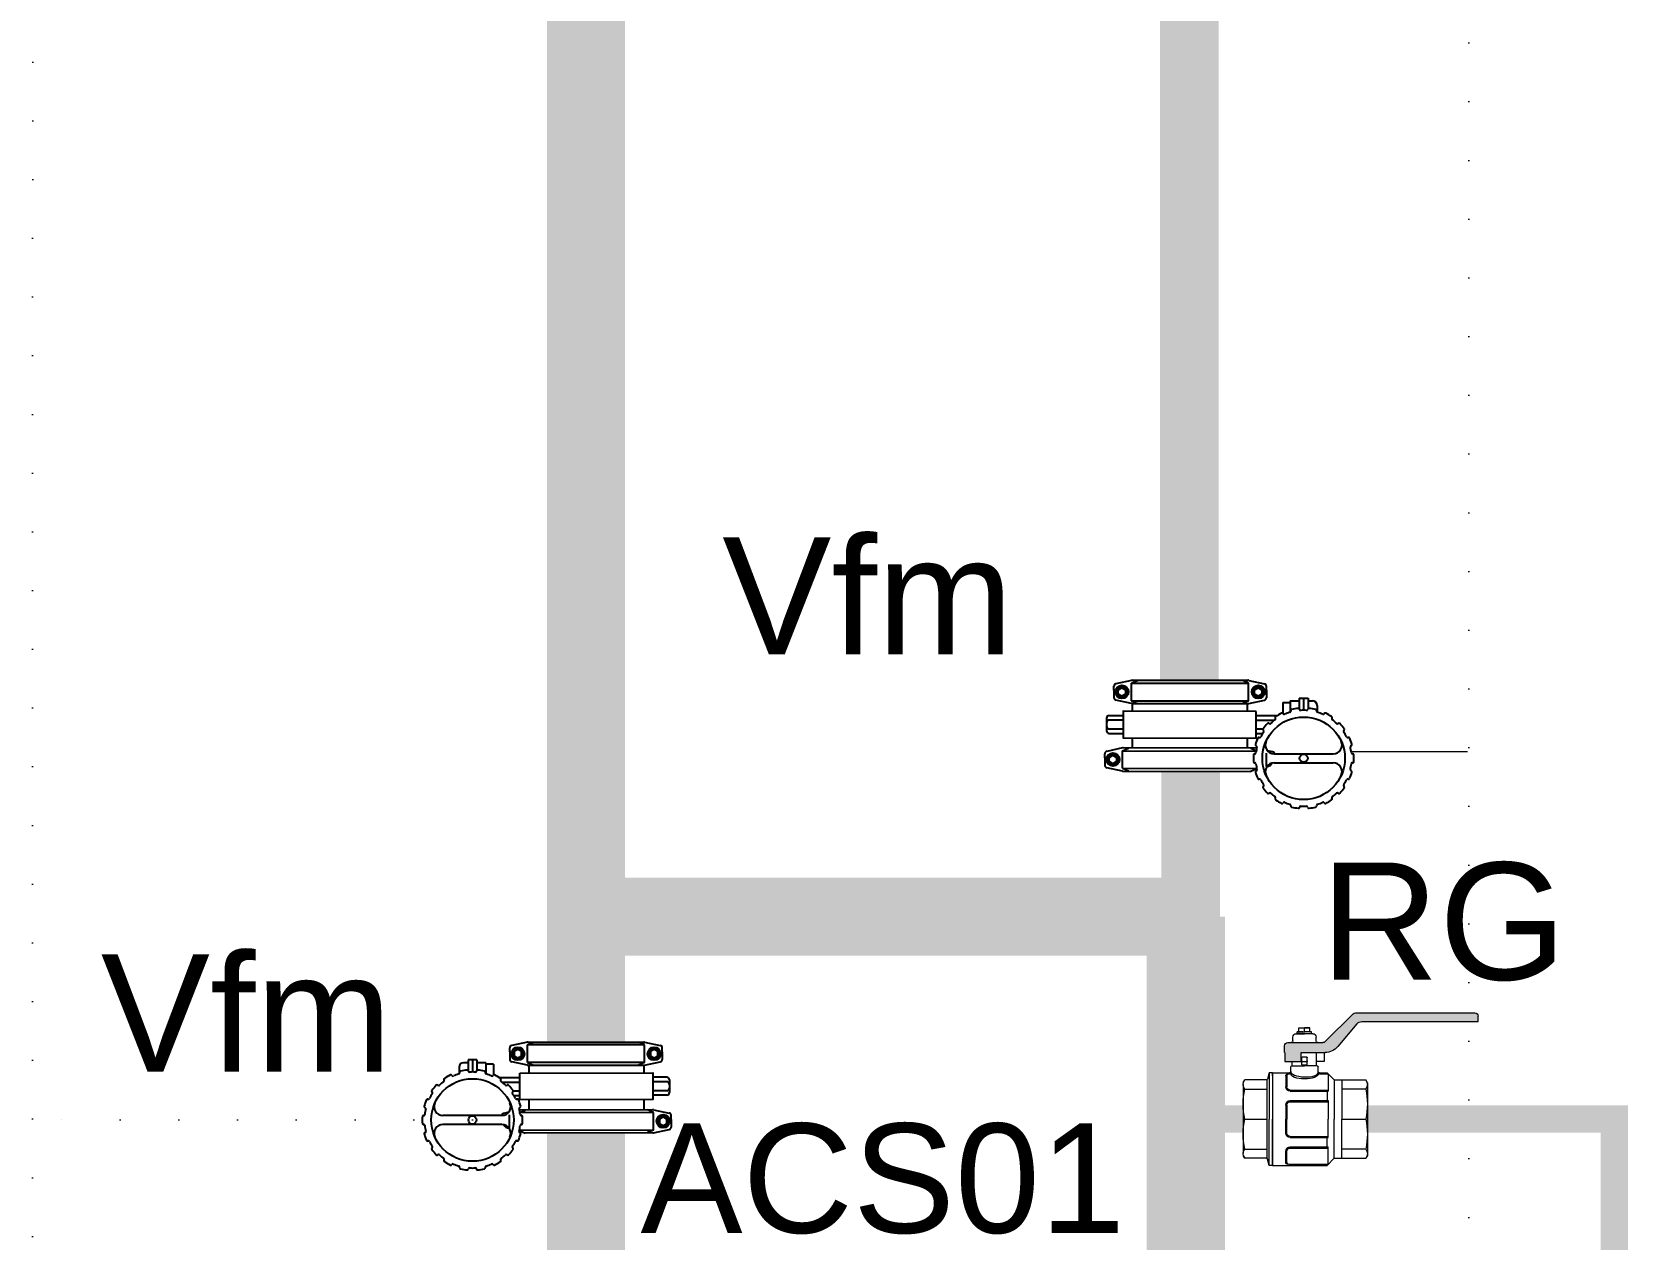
# Model space of a CAD drawing. Extents: x -6531732 to 89637, y -8915 to 32458.
# Drawn here: x 70701 to 72743, y 20109 to 21652 of the extents above; entities that cross this region are included whole.
import ezdxf

# ---------------------------------------------------------------- set-up
doc = ezdxf.new("R2010")
doc.units = 0
doc.linetypes.add('ACAD_ISO07W100', pattern=[3, 0, -3])
doc.linetypes.add('CONTINU', pattern=[0])
for name, color, linetype, lineweight in [('S_Circuit_Informatii', 96, 'ACAD_ISO07W100', 25), ('SAN-MC-Circuit_Informatii', 83, 'ACAD_ISO07W100', 25), ('SAN-MC-HIDRANT', 1, 'HE_LINE', 25), ('SAN-MC-Sprinklere', 4, 'SPK_LINE', 25), ('SAN-MC-VALVE', 7, 'Continuous', 5)]:
    doc.layers.add(name, color=color, linetype=linetype, lineweight=lineweight)
doc.layers.add('SAN-MC-TEXT', color=7, linetype='Continuous')
doc.styles.add('Arhitectura 2_4 2013.11.05_xref$0$Standard', font='arial.ttf')
doc.styles.get("Standard").update_dxf_attribs({"font": 'arial.ttf'})
doc.linetypes.add('Arhitectura 2_4 2013.11.05_xref$0${ -E- }', pattern='A,4,-0.75,["E",Arhitectura 2_4 2013.11.05_xref$0$Standard,S=0.15,R=0,X=-0.05,Y=-0.07],-0.75', length=5.5)
doc.linetypes.add('HE_LINE', pattern='A,300,-250,["HE",Standard,S=0.5,R=0,X=-100.5,Y=-30.5],-100', length=650)
doc.linetypes.add('PSI_LINE', pattern='A,300,-150,["PSI",Standard,S=0.5,R=0,X=-130,Y=-30],-5', length=455)
doc.linetypes.add('SPK_LINE', pattern='A,300,-250,["SPK",Standard,S=0.5,R=0,X=-130.5,Y=-30.5],-100', length=650)

# ---------------------------------------------------------------- blocks, each defined once
blk = doc.blocks.new('Robinet Sfera')
at = {"layer": 'SAN-MC-VALVE'}
h = blk.add_hatch(color=1, dxfattribs=at)
h.dxf.hatch_style = 1
h.paths.add_polyline_path([(116.3, 81.3), (116.7, 103.1), (116.3, 104.9), (115.7, 105.9), (114.7, 106.9), (114.3, 107.2), (113.2, 107.6), (112, 107.8), (62.6, 107.8), (60.8, 108.1), (59.3, 109.1), (20, 148.4), (18.5, 149.4), (16.8, 149.8), (-151.3, 149.8), (-154.6, 148.4), (-156, 145.1), (-156, 137.3), (7.8, 137.3), (10, 137.1), (11.7, 136.4), (13.5, 135.4), (14.9, 134), (41.7, 102.1), (45.6, 98.4), (47.4, 97.2), (49.7, 96), (53.2, 94.7), (56.6, 94), (59.6, 93.8), (93.3, 93.8), (93.3, 81.3)])
at = {"layer": 'SAN-MC-VALVE', "linetype": 'Continuous'}
for p, q in [((-156, 137.3), (-156, 145.1)), ((-155.5, 137.3), (-156, 137.8)), ((7.8, 137.3), (-156, 137.3)), ((16.8, 149.8), (-151.3, 149.8)), ((59.3, 109.1), (20, 148.4)), ((14.9, 134), (41.7, 102.1)), ((72.3, 110.1), (72.3, 115.6)), ((77, 120.2), (88.7, 120.2)), ((80.9, 123.3), (78.6, 122.7)), ((78.6, 120.2), (78.6, 122.7)), ((78.6, 122.7), (88.7, 122.7)), ((78.6, 120.2), (78.8, 120.5)), ((78.8, 120.2), (79.9, 120.5)), ((78.8, 120.5), (78.8, 120.2)), ((79.9, 120.2), (82.2, 120.5)), ((79.9, 120.5), (79.9, 120.2)), ((80.9, 123.3), (80.9, 128.8)), ((80.9, 128.8), (88.7, 128.8)), ((82.2, 120.2), (85.2, 120.5)), ((82.2, 120.5), (82.2, 120.2)), ((85.2, 120.5), (85.2, 120.2)), ((85.2, 120.2), (88.7, 120.5)), ((96.4, 128.8), (88.7, 128.8)), ((88.7, 122.7), (88.7, 128.2)), ((98.8, 122.7), (88.7, 122.7)), ((88.7, 120.2), (92.1, 120.5)), ((88.7, 120.5), (88.7, 120.2)), ((100.3, 120.2), (88.7, 120.2)), ((92.1, 120.2), (95.1, 120.5)), ((92.1, 120.5), (92.1, 120.2)), ((95.2, 120.2), (97.4, 120.5)), ((95.2, 120.5), (95.2, 120.2)), ((96.4, 123.3), (96.4, 128.8)), ((96.4, 123.3), (98.8, 122.7)), ((97.4, 120.2), (98.6, 120.5)), ((97.4, 120.5), (97.4, 120.2)), ((98.6, 120.2), (98.8, 120.5)), ((98.6, 120.2), (98.6, 120.5)), ((98.6, 120.2), (98.6, 120.5)), ((98.6, 120.5), (98.6, 120.2)), ((98.8, 120.5), (98.8, 122.7)), ((105, 110.1), (105, 115.6)), ((93.3, 93.8), (59.6, 93.8)), ((61, 93.8), (61, 81.3)), ((88.6, 107.8), (62.6, 107.8)), ((71.5, 75.1), (71.5, 93.8)), ((112, 107.8), (88.6, 107.8)), ((93.3, 81.3), (93.3, 93.8)), ((116.3, 93.8), (116.7, 93.8)), ((116.3, 93.8), (116.3, 81.3)), ((116.7, 93.8), (116.7, 103.1)), ((61, 81.3), (71.5, 81.3)), ((69.2, 65.3), (69.2, 73.6)), ((70.8, 75.1), (88.6, 75.1)), ((84.8, 76.2), (84.8, 86.5)), ((92.5, 76.2), (84.8, 76.2)), ((85.5, 87.2), (91.8, 87.2)), ((91.8, 81.1), (85.5, 81.1)), ((106.5, 75.1), (88.6, 75.1)), ((92.5, 76.2), (92.5, 86.5)), ((116.3, 81.3), (93.3, 81.3)), ((105.8, 75.1), (105.8, 81.3)), ((108.1, 65.3), (108.1, 73.6)), ((0, 51.2), (2.3, 55.2)), ((0, 51.2), (0, -51.2)), ((46.7, 55.2), (2.3, 55.2)), ((35.8, 55.2), (35.8, 0)), ((56.8, 65.3), (46.7, 55.2)), ((46.7, 55.2), (46.7, 0)), ((67.7, 63.8), (55.2, 63.8)), ((55.2, 63.8), (55.2, 39.3)), ((67.7, 65.3), (56.8, 65.3)), ((133.7, 65.3), (109.6, 65.3)), ((110.4, 63.8), (109.6, 63.8)), ((113.5, 60.7), (113.5, 45.5)), ((115.1, 60.7), (115.1, 45.5)), ((133.7, 60.7), (133.7, 65.3)), ((133.7, 65.3), (133.7, 64.3)), ((133.7, 65.3), (133.7, 0)), ((133.7, 65.3), (138.4, 65.3)), ((133.7, 64.2), (133.7, 62.8)), ((133.7, 62.8), (133.7, 0)), ((138.4, 65.3), (140.8, 56.4)), ((138.4, 65.3), (138.4, 0)), ((141.1, -55.2), (141.1, 55.2)), ((142.3, 55.2), (172.7, 55.2)), ((175, 51.3), (172.7, 55.2)), ((2.3, 42.3), (35.8, 42.3)), ((108.9, 40.9), (55.2, 40.9)), ((108.9, 39.3), (55.2, 39.3)), ((108.9, 26.1), (55.2, 26.1)), ((55.2, 26.1), (55.2, 0)), ((108.9, 24.5), (55.2, 24.5)), ((56.8, 39.3), (56.8, 26.1)), ((172.7, 42.3), (141.1, 42.3)), ((175, 42.5), (175, -42.5)), ((35.8, 0), (2.3, 0)), ((35.8, -55.2), (35.8, 0)), ((46.7, -55.2), (46.7, 0)), ((55.2, -26.1), (55.2, 0)), ((113.5, 19.8), (113.5, 0)), ((113.5, -19.8), (113.5, 0)), ((115.1, 19.8), (115.1, 0)), ((115.1, -19.8), (115.1, 0)), ((133.7, -62.8), (133.7, 0)), ((133.7, 0), (133.7, -65.3)), ((138.4, -65.3), (138.4, 0)), ((172.7, 0), (141.1, 0)), ((2.3, -42.3), (35.8, -42.3)), ((108.9, -24.5), (55.2, -24.5)), ((108.9, -26.1), (55.2, -26.1)), ((108.9, -39.3), (55.2, -39.3)), ((55.2, -63.8), (55.2, -39.3)), ((108.9, -40.9), (55.2, -40.9)), ((56.8, -39.3), (56.8, -26.1)), ((172.7, -42.3), (141.1, -42.3)), ((0, -51.2), (2.3, -55.2)), ((46.7, -55.2), (2.3, -55.2)), ((56.8, -65.3), (46.7, -55.2)), ((110.4, -63.8), (55.2, -63.8)), ((133.7, -65.3), (56.8, -65.3)), ((113.5, -60.7), (113.5, -45.5)), ((115.1, -60.7), (115.1, -45.5)), ((133.7, -65.3), (133.7, -61.8)), ((133.7, -64.2), (133.7, -62.8)), ((133.7, -65.3), (133.7, -64.3)), ((133.7, -65.3), (138.4, -65.3)), ((138.4, -65.3), (140.8, -56.4)), ((142.3, -55.2), (172.7, -55.2)), ((175, -51.3), (172.7, -55.2))]:
    blk.add_line(p, q, dxfattribs=at)
at = {"layer": 'SAN-MC-VALVE'}
blk.add_line((175, 48.7), (175, -48.7), dxfattribs=at)
at = {"layer": 'SAN-MC-VALVE', "linetype": 'Continuous'}
for centre, radius, start, end in [((-151.3, 145.1), 4.67, 90, 180), ((7.8, 128), 9.33, 39.9999, 90), ((16.8, 145.1), 4.67, 45.0001, 90), ((77, 115.6), 4.67, 90, 180), ((83.6, 106.2), 17.3, 72.983, 107.017), ((84.8, 114.5), 14.2, 74.0201, 105.9799), ((92.6, 114.5), 14.2, 74.0201, 105.9799), ((93.7, 106.1), 17.4, 73.0712, 106.9288), ((100.3, 115.6), 4.67, 0, 90), ((59.6, 117.1), 23.3, 220, 270), ((62.6, 112.4), 4.67, 225.0004, 270), ((70, 110.1), 2.33, 270, 0), ((107.3, 110.1), 2.33, 180, 270), ((112, 103.1), 4.67, 0, 90), ((70.8, 73.6), 1.56, 90, 180), ((85.5, 86.5), 0.778, 90, 180), ((85.5, 81.9), 0.778, 180, 270), ((91.8, 86.5), 0.778, 0, 90), ((91.8, 81.9), 0.778, 270, 0), ((106.5, 73.6), 1.56, 0, 90), ((10.3, 48.7), 10.3, 140.9211, 219.0789), ((67.7, 66.9), 1.56, 270, 0), ((67.7, 65.3), 1.56, 270, 0), ((109.6, 66.9), 1.56, 180, 270), ((109.6, 65.3), 1.56, 180, 270), ((108.9, 45.5), 4.67, 270, 0), ((108.9, 45.5), 6.22, 270, 0), ((110.4, 60.7), 3.11, 0, 90), ((112, 60.7), 3.11, 0, 90), ((142.3, 56.8), 1.56, 195.0002, 270), ((164.5, 48.7), 10.5, 321.7703, 38.2297), ((98.2, 21.1), 98.2, 167.5816, 192.4184), ((108.9, 19.8), 6.22, 0, 90), ((108.9, 19.8), 4.67, 0, 90), ((74.4, 21.1), 100.6, 347.8706, 12.1294), ((98.2, -21.1), 98.2, 167.5816, 192.4184), ((74.4, -21.1), 100.6, 347.8706, 12.1294), ((108.9, -19.8), 6.22, 270, 0), ((108.9, -19.8), 4.67, 270, 0), ((10.3, -48.7), 10.3, 140.9211, 219.0789), ((108.9, -45.5), 6.22, 0, 90), ((108.9, -45.5), 4.67, 0, 90), ((164.5, -48.7), 10.5, 321.7703, 38.2297), ((110.4, -60.7), 3.11, 270, 0), ((112, -60.7), 3.11, 270, 0), ((112, -66.9), 3.11, 89.99999722523565, 90), ((142.3, -56.8), 1.56, 90, 164.9998)]:
    blk.add_arc(centre, radius, start, end, dxfattribs=at)
at = {"layer": 'SAN-MC-VALVE', "linetype": 'Continuous', "extrusion": (0, 0, -1)}
for centre, major_axis, ratio in [((88.6, 64.2), (-19.9, 0), 0.355391), ((88.6, 66.1), (-19.4, -0.8), 0.343041)]:
    blk.add_ellipse(centre, major_axis=major_axis, ratio=ratio, start_param=3.141593, end_param=6.283185, dxfattribs=at)

msp = doc.modelspace()

# ---------------------------------------------------------------- linework, layer by layer
at = {"layer": 'S_Circuit_Informatii', "linetype": 'Arhitectura 2_4 2013.11.05_xref$0${ -E- }', "lineweight": 0}
msp.add_lwpolyline([(72537.4, 20731.5), (72388.7, 20731.5)], dxfattribs=at)
at = {"layer": 'SAN-MC-Circuit_Informatii', "linetype": 'ACAD_ISO07W100', "lineweight": 0, "ltscale": 25}
for points, elevation in [([(70701.4, 18534.8), (70701.4, 18534.8), (70703.3, 24573.1)], 1784.1), ([(72539.2, 19911), (72539.2, 24573.1)], 1784.1), ([(71264.8, 20260.8), (70701.6, 20261)], 1427.3)]:
    msp.add_lwpolyline(points, dxfattribs=dict(at, elevation=elevation))
at = {"layer": 'SAN-MC-HIDRANT', "color": 140, "linetype": 'PSI_LINE', "ltscale": 2, "const_width": 75}
for points in [[(72181.5, 22827.5), (72181.5, 20823.1)], [(72183.3, 20706.8), (72183.5, 20520.9)]]:
    msp.add_lwpolyline(points, dxfattribs=at)
at = {"layer": 'SAN-MC-Sprinklere', "color": 44, "ltscale": 1.8, "const_width": 100}
msp.add_lwpolyline([(71410, 21054.8), (71410, 23328.1)], dxfattribs=at)
at = {"layer": 'SAN-MC-Sprinklere', "color": 44, "linetype": 'CONTINU', "ltscale": 0.3, "const_width": 100}
for points in [[(71410, 20360.5), (71410, 21054.8)], [(72177.3, 20520.9), (71424.7, 20520.9)], [(72177.3, 20003.1), (72177.3, 20520.9)], [(71410, 20047.7), (71410, 20244.2)]]:
    msp.add_lwpolyline(points, dxfattribs=at)
at = {"layer": 'SAN-MC-TEXT'}
for p, q in [((72085.2, 20810.5), (72085.2, 20815.6)), ((72085.2, 20810.5), (72085.2, 20800.9)), ((72107.7, 20823), (72087.7, 20818.8)), ((72090.7, 20811), (72095.5, 20813.7)), ((72090.7, 20805.6), (72090.7, 20811)), ((72095.4, 20802.8), (72090.7, 20805.6)), ((72100.2, 20805.5), (72095.4, 20802.8)), ((72095.5, 20813.7), (72100.2, 20811)), ((72100.2, 20811), (72100.2, 20805.5)), ((72107.8, 20819.5), (72115.4, 20822.9)), ((72107.8, 20819.5), (72257.5, 20819.5)), ((72107.8, 20797), (72107.8, 20819.5)), ((72256.7, 20823.1), (72108.6, 20823.1)), ((72257.5, 20819.5), (72250, 20822.9)), ((72257.5, 20797), (72257.5, 20819.5)), ((72257.7, 20823), (72277.7, 20818.8)), ((72265.1, 20811), (72269.8, 20813.7)), ((72265.1, 20805.6), (72265.1, 20811)), ((72269.8, 20802.8), (72265.1, 20805.6)), ((72269.8, 20813.7), (72274.5, 20811)), ((72274.5, 20805.5), (72269.8, 20802.8)), ((72274.5, 20811), (72274.5, 20805.5)), ((72280.2, 20810.5), (72280.2, 20815.6)), ((72280.2, 20810.5), (72280.2, 20800.9)), ((72107.7, 20793.5), (72087.7, 20797.8)), ((72107.8, 20797), (72257.5, 20797)), ((72107.8, 20797), (72115.4, 20793.6)), ((72108.6, 20793.4), (72256.7, 20793.4)), ((72108.6, 20793.4), (72108.6, 20783.8)), ((72257.5, 20797), (72250, 20793.6)), ((72255.7, 20792.9, 713.6), (72255.7, 20783.3, 713.6)), ((72257.7, 20793.5), (72277.7, 20797.8)), ((72301.1, 20794.8, 1427.3), (72301.1, 20781, 1427.3)), ((72301.1, 20794.8, 1427.3), (72310.8, 20794.8, 1427.3)), ((72310.8, 20796.8, 1427.3), (72322.2, 20796.8, 1427.3)), ((72310.8, 20796.8, 1427.3), (72310.8, 20782.4, 1427.3)), ((72310.8, 20794.8, 1427.3), (72310.8, 20782.4, 1427.3)), ((72311.4, 20784.1, 1427.3), (72311.4, 20783.8, 1427.3)), ((72322.2, 20800.5, 1427.3), (72333.6, 20800.5, 1427.3)), ((72322.2, 20800.5, 1427.3), (72322.2, 20786.9, 1427.3)), ((72322.6, 20786.1, 1427.3), (72322.7, 20785.6, 1427.3)), ((72327.9, 20800.5, 1427.3), (72327.9, 20784.8, 1427.3)), ((72333.2, 20786.1, 1427.3), (72333.1, 20785.8, 1427.3)), ((72333.6, 20800.5, 1427.3), (72333.6, 20786.9, 1427.3)), ((72333.6, 20796.8, 1427.3), (72339.3, 20796.8, 1427.3)), ((72344.4, 20784.1, 1427.3), (72344.3, 20783.7, 1427.3)), ((72345, 20791, 1427.3), (72345, 20782.4, 1427.3)), ((72075.8, 20774.7, 713.6), (72075.8, 20758.7, 713.6)), ((72079.2, 20778.1, 713.6), (72097.2, 20778.1, 713.6)), ((72079.2, 20772.4, 713.6), (72097.2, 20772.4, 713.6)), ((72293.5, 20777.6, 1427.3), (72267.1, 20777.6, 1427.3)), ((72290.3, 20771.9, 1427.3), (72267.1, 20771.9, 1427.3)), ((72283.6, 20768, 1427.3), (72283.9, 20767.8, 1427.3)), ((72291.6, 20774.8, 1427.3), (72291.8, 20774.6, 1427.3)), ((72301.5, 20780.5, 1427.3), (72301.7, 20780.1, 1427.3)), ((72354.3, 20780.5, 1427.3), (72354.2, 20780.3, 1427.3)), ((72364.2, 20774.8, 1427.3), (72363.9, 20774.4, 1427.3)), ((72372.2, 20768, 1427.3), (72372, 20767.9, 1427.3)), ((72079.2, 20761, 713.6), (72097.2, 20761, 713.6)), ((72079.2, 20755.2, 713.6), (72097.2, 20755.2, 713.6)), ((72108.6, 20749.5), (72108.6, 20736.7)), ((72255.7, 20749.1, 713.6), (72255.7, 20736.3, 713.6)), ((72275.7, 20760.5, 1427.3), (72267.1, 20760.5, 1427.3)), ((72275.2, 20754.8, 1427.3), (72267.1, 20754.8, 1427.3)), ((72271, 20750.2, 1427.3), (72271.4, 20750, 1427.3)), ((72276.2, 20759.3, 1427.3), (72276.4, 20759.1, 1427.3)), ((72379.6, 20759.3, 1427.3), (72379.2, 20759, 1427.3)), ((72384.8, 20750.2, 1427.3), (72384.6, 20750.1, 1427.3)), ((72073.6, 20724.1), (72073.6, 20729.2)), ((72073.6, 20724.1), (72073.6, 20714.5)), ((72096.1, 20736.6), (72076.2, 20732.3)), ((72079.2, 20724.6), (72084, 20727.3)), ((72079.2, 20719.2), (72079.2, 20724.6)), ((72084, 20727.3), (72088.7, 20724.6)), ((72088.7, 20724.6), (72088.6, 20719.1)), ((72096.3, 20733.1), (72103.9, 20736.5)), ((72096.3, 20733.1), (72267.2, 20732.6, 713.6)), ((72096.3, 20710.6), (72096.3, 20733.1)), ((72267.2, 20736.3, 713.6), (72097.1, 20736.7)), ((72267.3, 20732.9, 713.6), (72260.5, 20736, 713.6)), ((72265.2, 20729.1, 1427.3), (72265.7, 20729.1, 1427.3)), ((72267.1, 20739.5, 1427.3), (72267.3, 20739.4, 1427.3)), ((72280.3, 20712.9, 713.6), (72280.3, 20729.9, 713.6)), ((72281.3, 20733.3, 713.6), (72288.2, 20731.9, 713.6)), ((72290.2, 20729.1, 1427.3), (72365.6, 20729.1, 1427.3)), ((72388.7, 20739.5, 1427.3), (72388.3, 20739.3, 1427.3)), ((72390.6, 20729.1, 1427.3), (72390.3, 20729.1, 1427.3)), ((72096.1, 20707.1), (72076.2, 20711.3)), ((72083.9, 20716.4), (72079.2, 20719.2)), ((72088.6, 20719.1), (72083.9, 20716.4)), ((72096.3, 20710.6), (72268, 20710.2, 713.6)), ((72096.3, 20710.6), (72103.9, 20707.2)), ((72097.1, 20707), (72260.5, 20706.7, 713.6)), ((72268, 20710.1, 713.6), (72260.5, 20706.7, 713.6)), ((72265.2, 20717.7, 1427.3), (72265.5, 20717.7, 1427.3)), ((72267.1, 20707.3, 1427.3), (72267.5, 20707.5, 1427.3)), ((72290.2, 20717.7, 1427.3), (72365.6, 20717.7, 1427.3)), ((72388.7, 20707.3, 1427.3), (72388.5, 20707.4, 1427.3)), ((72390.6, 20717.7, 1427.3), (72390.1, 20717.7, 1427.3)), ((72271, 20696.6, 1427.3), (72271.2, 20696.7, 1427.3)), ((72276.2, 20687.5, 1427.3), (72276.6, 20687.8, 1427.3)), ((72379.6, 20687.5, 1427.3), (72379.4, 20687.7, 1427.3)), ((72384.8, 20696.6, 1427.3), (72384.4, 20696.7, 1427.3)), ((72283.6, 20678.7, 1427.3), (72283.8, 20678.9, 1427.3)), ((72291.6, 20672, 1427.3), (72291.8, 20672.4, 1427.3)), ((72301.5, 20666.3, 1427.3), (72301.6, 20666.5, 1427.3)), ((72311.4, 20662.7, 1427.3), (72311.4, 20662.9, 1427.3)), ((72322.6, 20660.7, 1427.3), (72322.7, 20661.1, 1427.3)), ((72333.2, 20660.7, 1427.3), (72333.1, 20661, 1427.3)), ((72354.3, 20666.3, 1427.3), (72354.1, 20666.7, 1427.3)), ((72364.2, 20672, 1427.3), (72364, 20672.2, 1427.3)), ((72372.2, 20678.7, 1427.3), (72371.9, 20679, 1427.3)), ((71335, 20360.4), (71315, 20356.1)), ((71335.1, 20356.8), (71342.7, 20360.3)), ((71484.8, 20356.8), (71335.1, 20356.8)), ((71335.1, 20334.4), (71335.1, 20356.8)), ((71335.9, 20360.5), (71484, 20360.5)), ((71484.8, 20356.8), (71477.3, 20360.3)), ((71484.8, 20334.4), (71484.8, 20356.8)), ((71485, 20360.4), (71505, 20356.1)), ((71259.1, 20334.1, 1427.3), (71253.3, 20334.1, 1427.3)), ((71270.5, 20337.8, 1427.3), (71259.1, 20337.8, 1427.3)), ((71259.1, 20337.8, 1427.3), (71259.1, 20324.3, 1427.3)), ((71264.8, 20337.8, 1427.3), (71264.8, 20322.1, 1427.3)), ((71270.5, 20337.8, 1427.3), (71270.5, 20324.3, 1427.3)), ((71281.9, 20334.1, 1427.3), (71270.5, 20334.1, 1427.3)), ((71281.9, 20334.1, 1427.3), (71281.9, 20319.7, 1427.3)), ((71312.5, 20347.9), (71312.5, 20353)), ((71312.5, 20347.9), (71312.5, 20338.3)), ((71335, 20330.9), (71315, 20335.1)), ((71322.8, 20351.1), (71318.1, 20348.4)), ((71318.1, 20348.4), (71318.2, 20342.9)), ((71318.2, 20342.9), (71322.9, 20340.2)), ((71327.6, 20348.4), (71322.8, 20351.1)), ((71322.9, 20340.2), (71327.6, 20343)), ((71327.6, 20343), (71327.6, 20348.4)), ((71484.8, 20334.4), (71335.1, 20334.4)), ((71335.1, 20334.4), (71342.7, 20331)), ((71484.8, 20334.4), (71477.3, 20331)), ((71485, 20330.9), (71505, 20335.1)), ((71497.2, 20351.1), (71492.5, 20348.4)), ((71492.5, 20348.4), (71492.5, 20342.9)), ((71492.5, 20342.9), (71497.2, 20340.2)), ((71501.9, 20348.4), (71497.2, 20351.1)), ((71497.2, 20340.2), (71501.9, 20343)), ((71501.9, 20343), (71501.9, 20348.4)), ((71507.5, 20347.9), (71507.5, 20353)), ((71507.5, 20347.9), (71507.5, 20338.3)), ((71238.4, 20317.9, 1427.3), (71238.5, 20317.6, 1427.3)), ((71247.6, 20328.4, 1427.3), (71247.6, 20319.7, 1427.3)), ((71248.3, 20321.5, 1427.3), (71248.3, 20321, 1427.3)), ((71259.5, 20323.4, 1427.3), (71259.6, 20323.2, 1427.3)), ((71270, 20323.4, 1427.3), (71269.9, 20323, 1427.3)), ((71281.3, 20321.5, 1427.3), (71281.2, 20321.2, 1427.3)), ((71291.6, 20332.1, 1427.3), (71281.9, 20332.1, 1427.3)), ((71281.9, 20332.1, 1427.3), (71281.9, 20319.7, 1427.3)), ((71291.1, 20317.9, 1427.3), (71290.9, 20317.5, 1427.3)), ((71291.6, 20332.1, 1427.3), (71291.6, 20318.3, 1427.3)), ((71299.2, 20315, 1427.3), (71325.6, 20315, 1427.3)), ((71484, 20330.7), (71335.9, 20330.7)), ((71337, 20330.3, 713.6), (71337, 20320.7, 713.6)), ((71484, 20330.7), (71484, 20321.2)), ((71513.4, 20315.4, 713.6), (71495.4, 20315.4, 713.6)), ((71213.1, 20296.7, 1427.3), (71213.4, 20296.4, 1427.3)), ((71220.4, 20305.4, 1427.3), (71220.6, 20305.2, 1427.3)), ((71228.5, 20312.2, 1427.3), (71228.7, 20311.8, 1427.3)), ((71301, 20312.2, 1427.3), (71300.9, 20311.9, 1427.3)), ((71302.3, 20309.3, 1427.3), (71325.6, 20309.3, 1427.3)), ((71309.1, 20305.4, 1427.3), (71308.8, 20305.1, 1427.3)), ((71316.4, 20296.7, 1427.3), (71316.2, 20296.5, 1427.3)), ((71316.9, 20297.9, 1427.3), (71325.6, 20297.9, 1427.3)), ((71513.4, 20309.7, 713.6), (71495.4, 20309.7, 713.6)), ((71513.4, 20298.3, 713.6), (71495.4, 20298.3, 713.6)), ((71513.4, 20292.6, 713.6), (71495.4, 20292.6, 713.6)), ((71516.8, 20312, 713.6), (71516.8, 20296, 713.6)), ((71203.9, 20276.8, 1427.3), (71204.4, 20276.7, 1427.3)), ((71207.8, 20287.5, 1427.3), (71208.1, 20287.5, 1427.3)), ((71317.5, 20292.2, 1427.3), (71325.6, 20292.2, 1427.3)), ((71321.7, 20287.5, 1427.3), (71321.3, 20287.4, 1427.3)), ((71325.6, 20276.8, 1427.3), (71325.3, 20276.7, 1427.3)), ((71325.4, 20273.6, 713.6), (71495.6, 20274.1)), ((71325.4, 20270.3, 713.6), (71332.2, 20273.4, 713.6)), ((71337, 20286.4, 713.6), (71337, 20273.6, 713.6)), ((71484, 20286.9), (71484, 20274.1)), ((71496.4, 20270.4), (71488.8, 20273.9)), ((71496.5, 20274), (71516.5, 20269.7)), ((71202.1, 20266.5, 1427.3), (71202.4, 20266.5, 1427.3)), ((71202.1, 20255, 1427.3), (71202.6, 20255, 1427.3)), ((71302.4, 20266.5, 1427.3), (71227.1, 20266.5, 1427.3)), ((71302.4, 20255, 1427.3), (71227.1, 20255, 1427.3)), ((71311.3, 20270.7, 713.6), (71304.5, 20269.2, 713.6)), ((71312.3, 20250.3, 713.6), (71312.3, 20267.2, 713.6)), ((71496.4, 20270.4), (71325.4, 20270, 713.6)), ((71327.4, 20266.5, 1427.3), (71327, 20266.5, 1427.3)), ((71327.4, 20255, 1427.3), (71327.2, 20255, 1427.3)), ((71496.4, 20248), (71496.4, 20270.4)), ((71508.7, 20264.7), (71504, 20261.9)), ((71504, 20261.9), (71504, 20256.5)), ((71504, 20256.5), (71508.8, 20253.8)), ((71513.4, 20262), (71508.7, 20264.7)), ((71508.8, 20253.8), (71513.5, 20256.5)), ((71513.5, 20256.5), (71513.4, 20262)), ((71519, 20261.5), (71519, 20266.6)), ((71519, 20261.5), (71519, 20251.8)), ((71203.9, 20244.7, 1427.3), (71204.2, 20244.8, 1427.3)), ((71207.8, 20234, 1427.3), (71208.3, 20234.1, 1427.3)), ((71321.7, 20234, 1427.3), (71321.4, 20234, 1427.3)), ((71496.4, 20248), (71324.7, 20247.5, 713.6)), ((71324.7, 20247.5, 713.6), (71332.2, 20244.1, 713.6)), ((71325.6, 20244.7, 1427.3), (71325.2, 20244.8, 1427.3)), ((71495.6, 20244.3), (71332.2, 20244.1, 713.6)), ((71496.4, 20248), (71488.8, 20244.6)), ((71496.5, 20244.4), (71516.5, 20248.7)), ((71213.1, 20224.9, 1427.3), (71213.3, 20225, 1427.3)), ((71220.4, 20216.1, 1427.3), (71220.8, 20216.4, 1427.3)), ((71309.1, 20216.1, 1427.3), (71308.9, 20216.3, 1427.3)), ((71316.4, 20224.9, 1427.3), (71316.1, 20225.1, 1427.3)), ((71228.5, 20209.3, 1427.3), (71228.6, 20209.6, 1427.3)), ((71238.4, 20203.6, 1427.3), (71238.6, 20204, 1427.3)), ((71259.5, 20198.1, 1427.3), (71259.6, 20198.3, 1427.3)), ((71270, 20198.1, 1427.3), (71269.9, 20198.5, 1427.3)), ((71281.3, 20200, 1427.3), (71281.2, 20200.3, 1427.3)), ((71291.1, 20203.6, 1427.3), (71291, 20203.9, 1427.3)), ((71301, 20209.3, 1427.3), (71300.8, 20209.7, 1427.3))]:
    msp.add_line(p, q, dxfattribs=at)
at = {"layer": 'SAN-MC-TEXT', "elevation": 713.6}
for points in [[(72267.1, 20783.3), (72097.2, 20783.8), (72097.2, 20749.5), (72267.1, 20749.1)], [(71325.6, 20320.7), (71495.4, 20321.2), (71495.4, 20286.9), (71325.6, 20286.4)]]:
    msp.add_lwpolyline(points, close=True, dxfattribs=at)
at = {"layer": 'SAN-MC-TEXT', "color": 254, "true_color": 0xddb3d4, "const_width": 35, "elevation": 1400}
msp.add_lwpolyline([(72194.3, 20262), (72250.7, 20262)], dxfattribs=at)
at = {"layer": 'SAN-MC-TEXT', "color": 254, "true_color": 0xddb3d4, "const_width": 35}
msp.add_lwpolyline([(72409.4, 20262), (72725.3, 20262), (72725.3, 17776.8)], dxfattribs=at)
at = {"layer": 'SAN-MC-TEXT'}
for centre, radius in [((72095.5, 20808.3), 8.47), ((72095.5, 20808.3), 6.35), ((72269.9, 20808.3), 8.47), ((72269.9, 20808.3), 6.35), ((72327.9, 20723.4, 1427.3), 52.8), ((72084, 20721.8), 8.47), ((72084, 20721.8), 6.35), ((72327.9, 20723.4, 1427.3), 5.14), ((71322.8, 20345.6), 8.47), ((71497.2, 20345.6), 8.47), ((71322.8, 20345.6), 6.35), ((71497.2, 20345.6), 6.35), ((71264.8, 20260.8, 1427.3), 52.8), ((71264.8, 20260.8, 1427.3), 5.14), ((71508.7, 20259.2), 8.47), ((71508.7, 20259.2), 6.35)]:
    msp.add_circle(centre, radius, dxfattribs=at)
for centre, radius, start, end in [((72088.4, 20815.6), 3.21, 102.1139, 180), ((72108.6, 20818.6), 4.58, 90, 102.1139), ((72256.7, 20818.6), 4.58, 77.8861, 90), ((72277, 20815.6), 3.21, 360, 77.8861), ((72088.4, 20800.9), 3.21, 180, 257.8861), ((72108.6, 20798), 4.58, 257.8861, 270), ((72256.7, 20798), 4.58, 270, 282.1139), ((72277, 20800.9), 3.21, 282.1139, 360), ((72310, 20783.6, 1427.3), 1.43, 286.525, 10), ((72312.8, 20784.3, 1427.3), 1.43, 103.9096, 190), ((72327.9, 20723.4, 1427.3), 64.2, 96.0904, 103.9096), ((72321.2, 20785.8, 1427.3), 1.43, 4.7881, 96.0904), ((72324.1, 20786.1, 1427.3), 1.43, 184.7881, 273.4859), ((72327.9, 20723.4, 1427.3), 61.4, 86.525, 93.4859), ((72331.7, 20786.1, 1427.3), 1.43, 266.525, 350), ((72334.6, 20785.8, 1427.3), 1.43, 83.9096, 170), ((72327.9, 20723.4, 1427.3), 64.2, 76.0904, 83.9096), ((72339.3, 20791, 1427.3), 5.71, 360, 90), ((72343, 20784.3, 1427.3), 1.43, 344.7881, 76.0904), ((72345.8, 20783.6, 1427.3), 1.43, 164.7881, 253.4859), ((72079.2, 20774.7, 713.6), 3.43, 90, 180), ((72079.2, 20768.9, 713.6), 3.43, 90, 180), ((72079.2, 20764.4, 713.6), 3.43, 180, 270), ((72327.9, 20723.4, 1427.3), 64.2, 136.0904, 143.9096), ((72282.7, 20766.9, 1427.3), 1.43, 44.7881, 136.0904), ((72284.7, 20769, 1427.3), 1.43, 224.7881, 313.4859), ((72327.9, 20723.4, 1427.3), 61.4, 126.525, 133.4859), ((72292.9, 20775.5, 1427.3), 1.43, 123.9096, 210), ((72290.5, 20773.9, 1427.3), 1.43, 306.525, 30), ((72327.9, 20723.4, 1427.3), 64.2, 116.0904, 123.9096), ((72300.3, 20779.8, 1427.3), 1.43, 24.7881, 116.0904), ((72302.9, 20781, 1427.3), 1.43, 204.7881, 293.4859), ((72327.9, 20723.4, 1427.3), 61.4, 106.525, 113.4859), ((72327.9, 20723.4, 1427.3), 61.4, 66.525, 73.4859), ((72352.9, 20781, 1427.3), 1.43, 246.525, 330), ((72355.5, 20779.8, 1427.3), 1.43, 63.9096, 150), ((72327.9, 20723.4, 1427.3), 64.2, 56.0904, 63.9096), ((72362.9, 20775.5, 1427.3), 1.43, 324.7881, 56.0904), ((72365.3, 20773.9, 1427.3), 1.43, 144.7881, 233.4859), ((72327.9, 20723.4, 1427.3), 61.4, 46.525, 53.4859), ((72371.1, 20769, 1427.3), 1.43, 226.525, 310), ((72373.1, 20766.9, 1427.3), 1.43, 43.9096, 130), ((72327.9, 20723.4, 1427.3), 64.2, 36.0904, 43.9096), ((72079.2, 20758.7, 713.6), 3.43, 180, 270), ((72327.9, 20723.4, 1427.3), 64.2, 156.0904, 163.9096), ((72270.5, 20748.8, 1427.3), 1.43, 64.7881, 156.0904), ((72271.7, 20751.4, 1427.3), 1.43, 244.7881, 333.4859), ((72327.9, 20723.4, 1427.3), 61.4, 146.525, 153.4859), ((72277.2, 20760.4, 1427.3), 1.43, 143.9096, 230), ((72275.5, 20758, 1427.3), 1.43, 326.525, 50), ((72290.2, 20740.5, 1427.3), 11.4, 155.5567, 270), ((72365.6, 20740.5, 1427.3), 11.4, 270, 24.4433), ((72380.3, 20758, 1427.3), 1.43, 124.7881, 213.4859), ((72327.9, 20723.4, 1427.3), 61.4, 26.525, 33.4859), ((72378.6, 20760.4, 1427.3), 1.43, 304.7881, 36.0904), ((72384.1, 20751.4, 1427.3), 1.43, 206.525, 290), ((72385.3, 20748.8, 1427.3), 1.43, 23.9096, 110), ((72327.9, 20723.4, 1427.3), 64.2, 16.0904, 23.9096), ((72076.8, 20729.2), 3.21, 102.1139, 180), ((72097.1, 20732.1), 4.58, 90, 102.1139), ((72327.9, 20723.4, 1427.3), 64.2, 176.0904, 183.9096), ((72265.2, 20727.7, 1427.3), 1.43, 84.7881, 176.0904), ((72265.5, 20730.5, 1427.3), 1.43, 264.7881, 353.4859), ((72267.6, 20740.8, 1427.3), 1.43, 163.9096, 250), ((72327.9, 20723.4, 1427.3), 61.4, 166.525, 173.4859), ((72267.2, 20731.7, 713.6), 4.58, 77.8861, 90), ((72266.8, 20738, 1427.3), 1.43, 346.525, 70), ((72287.5, 20728.7, 713.6), 3.21, 360, 77.8861), ((72389, 20738, 1427.3), 1.43, 104.7881, 193.4859), ((72327.9, 20723.4, 1427.3), 61.4, 6.525, 13.4859), ((72388.2, 20740.8, 1427.3), 1.43, 284.7881, 16.0904), ((72390.3, 20730.5, 1427.3), 1.43, 186.525, 270), ((72390.6, 20727.7, 1427.3), 1.43, 3.9096, 90), ((72327.9, 20723.4, 1427.3), 64.2, 356.0904, 3.9096), ((72076.8, 20714.5), 3.21, 180, 257.8861), ((72097.1, 20711.5), 4.58, 257.8861, 270), ((72265.2, 20719.1, 1427.3), 1.43, 183.9096, 270), ((72265.5, 20716.3, 1427.3), 1.43, 6.525, 90), ((72267.6, 20706, 1427.3), 1.43, 104.7881, 196.0904), ((72327.9, 20723.4, 1427.3), 64.2, 196.0904, 203.9096), ((72327.9, 20723.4, 1427.3), 61.4, 186.525, 193.4859), ((72266.8, 20708.7, 1427.3), 1.43, 284.7881, 13.4859), ((72290.2, 20706.3, 1427.3), 11.4, 90, 204.4433), ((72280.3, 20721.4, 713.6), 8.47, 274.1462, 332.1549), ((72365.6, 20706.3, 1427.3), 11.4, 335.5567, 90), ((72327.9, 20723.4, 1427.3), 64.2, 336.0904, 343.9096), ((72389, 20708.8, 1427.3), 1.43, 166.525, 250), ((72327.9, 20723.4, 1427.3), 61.4, 346.525, 353.4859), ((72388.2, 20706, 1427.3), 1.43, 343.9096, 70), ((72390.3, 20716.3, 1427.3), 1.43, 84.7881, 173.4859), ((72390.6, 20719.1, 1427.3), 1.43, 264.7881, 356.0904), ((72270.5, 20697.9, 1427.3), 1.43, 203.9096, 290), ((72271.7, 20695.3, 1427.3), 1.43, 26.525, 110), ((72327.9, 20723.4, 1427.3), 61.4, 206.525, 213.4859), ((72277.2, 20686.4, 1427.3), 1.43, 124.7881, 216.0904), ((72327.9, 20723.4, 1427.3), 64.2, 216.0904, 223.9096), ((72275.5, 20688.7, 1427.3), 1.43, 304.7881, 33.4859), ((72327.9, 20723.4, 1427.3), 64.2, 316.0904, 323.9096), ((72380.3, 20688.7, 1427.3), 1.43, 146.525, 230), ((72327.9, 20723.4, 1427.3), 61.4, 326.525, 333.4859), ((72378.6, 20686.4, 1427.3), 1.43, 323.9096, 50), ((72384.1, 20695.4, 1427.3), 1.43, 64.7881, 153.4859), ((72385.3, 20697.9, 1427.3), 1.43, 244.7881, 336.0904), ((72282.7, 20679.8, 1427.3), 1.43, 223.9096, 310), ((72284.7, 20677.8, 1427.3), 1.43, 46.525, 130), ((72327.9, 20723.4, 1427.3), 61.4, 226.525, 233.4859), ((72290.5, 20672.9, 1427.3), 1.43, 324.7881, 53.4859), ((72292.9, 20671.3, 1427.3), 1.43, 144.7881, 236.0904), ((72327.9, 20723.4, 1427.3), 64.2, 236.0904, 243.9096), ((72300.3, 20667, 1427.3), 1.43, 243.9096, 330), ((72302.9, 20665.8, 1427.3), 1.43, 66.525, 150), ((72327.9, 20723.4, 1427.3), 61.4, 246.525, 253.4859), ((72310, 20663.2, 1427.3), 1.43, 350, 73.475), ((72312.8, 20662.4, 1427.3), 1.43, 170, 256.0904), ((72327.9, 20723.4, 1427.3), 64.2, 256.0904, 263.9096), ((72321.2, 20660.9, 1427.3), 1.43, 263.9096, 355.2119), ((72324.1, 20660.7, 1427.3), 1.43, 86.5141, 175.2119), ((72327.9, 20723.4, 1427.3), 61.4, 266.5141, 273.475), ((72331.7, 20660.7, 1427.3), 1.43, 10, 93.475), ((72334.6, 20660.9, 1427.3), 1.43, 190, 276.0904), ((72327.9, 20723.4, 1427.3), 64.2, 276.0904, 283.9096), ((72343, 20662.4, 1427.3), 1.43, 283.9096, 15.2119), ((72345.8, 20663.2, 1427.3), 1.43, 106.5141, 195.2119), ((72327.9, 20723.4, 1427.3), 61.4, 286.525, 293.4859), ((72352.9, 20665.8, 1427.3), 1.43, 24.7881, 113.4859), ((72355.5, 20667, 1427.3), 1.43, 204.7881, 296.0904), ((72327.9, 20723.4, 1427.3), 64.2, 296.0904, 303.9096), ((72362.9, 20671.3, 1427.3), 1.43, 303.9096, 30), ((72365.3, 20672.9, 1427.3), 1.43, 126.525, 210), ((72327.9, 20723.4, 1427.3), 61.4, 306.525, 313.4859), ((72371.1, 20677.8, 1427.3), 1.43, 44.7881, 133.4859), ((72373.1, 20679.8, 1427.3), 1.43, 224.7881, 316.0904), ((71315.7, 20353), 3.21, 102.1139, 180), ((71335.9, 20355.9), 4.58, 90, 102.1139), ((71484, 20355.9), 4.58, 77.8861, 90), ((71504.3, 20353), 3.21, 0, 77.8861), ((71253.3, 20328.4, 1427.3), 5.71, 90, 180), ((71315.7, 20338.3), 3.21, 180, 257.8861), ((71504.3, 20338.3), 3.21, 282.1139, 0), ((71229.7, 20312.9, 1427.3), 1.43, 123.9096, 215.2119), ((71264.8, 20260.8, 1427.3), 64.2, 116.0904, 123.9096), ((71237.1, 20317.2, 1427.3), 1.43, 30, 116.0904), ((71239.7, 20318.4, 1427.3), 1.43, 210, 293.475), ((71264.8, 20260.8, 1427.3), 61.4, 106.5141, 113.475), ((71246.9, 20321, 1427.3), 1.43, 286.5141, 15.2119), ((71249.7, 20321.7, 1427.3), 1.43, 103.9096, 195.2119), ((71264.8, 20260.8, 1427.3), 64.2, 96.0904, 103.9096), ((71258.1, 20323.2, 1427.3), 1.43, 10, 96.0904), ((71261, 20323.4, 1427.3), 1.43, 190, 273.475), ((71264.8, 20260.8, 1427.3), 61.4, 86.5141, 93.475), ((71268.6, 20323.4, 1427.3), 1.43, 266.5141, 355.2119), ((71271.4, 20323.2, 1427.3), 1.43, 83.9096, 175.2119), ((71264.8, 20260.8, 1427.3), 64.2, 76.0904, 83.9096), ((71279.9, 20321.7, 1427.3), 1.43, 350, 76.0904), ((71282.6, 20321, 1427.3), 1.43, 170, 253.475), ((71264.8, 20260.8, 1427.3), 61.4, 66.5141, 73.475), ((71289.8, 20318.4, 1427.3), 1.43, 246.5141, 335.2119), ((71292.4, 20317.2, 1427.3), 1.43, 63.9096, 155.2119), ((71264.8, 20260.8, 1427.3), 64.2, 56.0904, 63.9096), ((71299.8, 20312.9, 1427.3), 1.43, 330, 56.0904), ((71335.9, 20335.3), 4.58, 257.8861, 270), ((71484, 20335.3), 4.58, 270, 282.1139), ((71513.4, 20312, 713.6), 3.43, 0, 90), ((71264.8, 20260.8, 1427.3), 61.4, 146.5141, 153.475), ((71214, 20297.7, 1427.3), 1.43, 143.9096, 235.2119), ((71264.8, 20260.8, 1427.3), 64.2, 136.0904, 143.9096), ((71212.4, 20295.4, 1427.3), 1.43, 326.5141, 55.2119), ((71219.5, 20304.3, 1427.3), 1.43, 50, 136.0904), ((71221.6, 20306.3, 1427.3), 1.43, 230, 313.475), ((71264.8, 20260.8, 1427.3), 61.4, 126.5141, 133.475), ((71227.4, 20311.2, 1427.3), 1.43, 306.5141, 35.2119), ((71302.1, 20311.2, 1427.3), 1.43, 150, 233.475), ((71264.8, 20260.8, 1427.3), 61.4, 46.5141, 53.475), ((71308, 20306.3, 1427.3), 1.43, 226.5141, 315.2119), ((71310, 20304.3, 1427.3), 1.43, 43.9096, 135.2119), ((71264.8, 20260.8, 1427.3), 64.2, 36.0904, 43.9096), ((71317.1, 20295.4, 1427.3), 1.43, 130, 213.475), ((71264.8, 20260.8, 1427.3), 61.4, 26.5141, 33.475), ((71315.5, 20297.7, 1427.3), 1.43, 310, 36.0904), ((71513.4, 20306.3, 713.6), 3.43, 0, 90), ((71513.4, 20301.7, 713.6), 3.43, 270, 0), ((71513.4, 20296, 713.6), 3.43, 270, 0), ((71204.4, 20278.2, 1427.3), 1.43, 163.9096, 255.2119), ((71264.8, 20260.8, 1427.3), 64.2, 156.0904, 163.9096), ((71264.8, 20260.8, 1427.3), 61.4, 166.5141, 173.475), ((71203.7, 20275.4, 1427.3), 1.43, 346.5141, 75.2119), ((71207.4, 20286.2, 1427.3), 1.43, 70, 156.0904), ((71208.6, 20288.8, 1427.3), 1.43, 250, 333.475), ((71227.1, 20277.9, 1427.3), 11.4, 155.5567, 270), ((71302.4, 20277.9, 1427.3), 11.4, 270, 24.4433), ((71321, 20288.8, 1427.3), 1.43, 206.5141, 295.2119), ((71322.2, 20286.2, 1427.3), 1.43, 23.9096, 115.2119), ((71264.8, 20260.8, 1427.3), 64.2, 16.0904, 23.9096), ((71325.8, 20275.4, 1427.3), 1.43, 110, 193.475), ((71264.8, 20260.8, 1427.3), 61.4, 6.5141, 13.475), ((71325.4, 20269, 713.6), 4.58, 90, 102.1139), ((71325.1, 20278.2, 1427.3), 1.43, 290, 16.0904), ((71495.6, 20269.5), 4.58, 77.8861, 90), ((71264.8, 20260.8, 1427.3), 64.2, 176.0904, 183.9096), ((71202.1, 20265, 1427.3), 1.43, 90, 176.0904), ((71202.1, 20256.5, 1427.3), 1.43, 183.9096, 275.2119), ((71202.4, 20253.6, 1427.3), 1.43, 6.5141, 95.2119), ((71202.4, 20267.9, 1427.3), 1.43, 270, 353.475), ((71264.8, 20260.8, 1427.3), 61.4, 186.5141, 193.475), ((71227.1, 20243.6, 1427.3), 11.4, 90, 204.4433), ((71305.2, 20266.1, 713.6), 3.21, 102.1139, 180), ((71302.4, 20243.6, 1427.3), 11.4, 335.5567, 90), ((71312.3, 20258.7, 713.6), 8.47, 207.8451, 265.8538), ((71264.8, 20260.8, 1427.3), 61.4, 346.5141, 353.475), ((71327.2, 20267.9, 1427.3), 1.43, 186.5141, 275.2119), ((71327.2, 20253.6, 1427.3), 1.43, 90, 173.475), ((71327.4, 20265, 1427.3), 1.43, 3.9096, 95.2119), ((71327.4, 20256.5, 1427.3), 1.43, 270, 356.0904), ((71264.8, 20260.8, 1427.3), 64.2, 356.0904, 3.9096), ((71515.8, 20266.6), 3.21, 0, 77.8861), ((71515.8, 20251.8), 3.21, 282.1139, 0), ((71204.4, 20243.3, 1427.3), 1.43, 110, 196.0904), ((71264.8, 20260.8, 1427.3), 64.2, 196.0904, 203.9096), ((71203.7, 20246.1, 1427.3), 1.43, 290, 13.475), ((71207.4, 20235.3, 1427.3), 1.43, 203.9096, 295.2119), ((71208.6, 20232.7, 1427.3), 1.43, 26.5141, 115.2119), ((71264.8, 20260.8, 1427.3), 61.4, 206.5141, 213.475), ((71264.8, 20260.8, 1427.3), 61.4, 326.5141, 333.475), ((71321, 20232.7, 1427.3), 1.43, 70, 153.475), ((71322.2, 20235.3, 1427.3), 1.43, 250, 336.0904), ((71264.8, 20260.8, 1427.3), 64.2, 336.0904, 343.9096), ((71325.8, 20246.1, 1427.3), 1.43, 166.5141, 255.2119), ((71325.1, 20243.3, 1427.3), 1.43, 343.9096, 75.2119), ((71495.6, 20248.9), 4.58, 270, 282.1139), ((71214, 20223.8, 1427.3), 1.43, 130, 216.0904), ((71264.8, 20260.8, 1427.3), 64.2, 216.0904, 223.9096), ((71212.4, 20226.1, 1427.3), 1.43, 310, 33.475), ((71219.5, 20217.2, 1427.3), 1.43, 223.9096, 315.2119), ((71221.5, 20215.2, 1427.3), 1.43, 46.5141, 135.2119), ((71264.8, 20260.8, 1427.3), 61.4, 226.5141, 233.475), ((71227.4, 20210.3, 1427.3), 1.43, 330, 53.475), ((71302.1, 20210.3, 1427.3), 1.43, 126.5141, 215.2119), ((71264.8, 20260.8, 1427.3), 61.4, 306.5141, 313.475), ((71308, 20215.2, 1427.3), 1.43, 50, 133.475), ((71310, 20217.2, 1427.3), 1.43, 230, 316.0904), ((71264.8, 20260.8, 1427.3), 64.2, 316.0904, 323.9096), ((71317.1, 20226.1, 1427.3), 1.43, 146.5141, 235.2119), ((71315.5, 20223.8, 1427.3), 1.43, 323.9096, 55.2119), ((71229.7, 20208.6, 1427.3), 1.43, 150, 236.0904), ((71264.8, 20260.8, 1427.3), 64.2, 236.0904, 243.9096), ((71237.1, 20204.4, 1427.3), 1.43, 243.9096, 335.2119), ((71239.7, 20203.2, 1427.3), 1.43, 66.5141, 155.2119), ((71264.8, 20260.8, 1427.3), 61.4, 246.5141, 253.475), ((71246.9, 20200.5, 1427.3), 1.43, 344.7881, 73.4859), ((71249.7, 20199.8, 1427.3), 1.43, 164.7881, 256.0904), ((71264.8, 20260.8, 1427.3), 64.2, 256.0904, 263.9096), ((71258.1, 20198.3, 1427.3), 1.43, 263.9096, 350), ((71261, 20198.1, 1427.3), 1.43, 86.525, 170), ((71264.8, 20260.8, 1427.3), 61.4, 266.525, 273.4859), ((71268.6, 20198.1, 1427.3), 1.43, 4.7881, 93.4859), ((71271.4, 20198.3, 1427.3), 1.43, 184.7881, 276.0904), ((71264.8, 20260.8, 1427.3), 64.2, 276.0904, 283.9096), ((71279.9, 20199.8, 1427.3), 1.43, 283.9096, 10), ((71282.6, 20200.5, 1427.3), 1.43, 106.525, 190), ((71264.8, 20260.8, 1427.3), 61.4, 286.5141, 293.475), ((71289.8, 20203.2, 1427.3), 1.43, 30, 113.475), ((71292.4, 20204.4, 1427.3), 1.43, 210, 296.0904), ((71264.8, 20260.8, 1427.3), 64.2, 296.0904, 303.9096), ((71299.8, 20208.6, 1427.3), 1.43, 303.9096, 35.2119)]:
    msp.add_arc(centre, radius, start, end, dxfattribs=at)

# ---------------------------------------------------------------- block references
at = {"layer": 'SAN-MC-VALVE', "xscale": -0.9075000000000002, "yscale": 0.9075000000000002, "zscale": 0.9075000000000002}
msp.add_blockref('Robinet Sfera', (72409.4, 20262), dxfattribs=at)

# ---------------------------------------------------------------- texts
at = {"layer": 'SAN-MC-TEXT', "attachment_point": 1}
for s, insert, char_height, width in [('Vfm', (71584.2, 21006.2), 150, 1266.864), ('RG', (72349.7, 20590.1, 356.8), 150, 2045.744), ('Vfm', (70789.4, 20472.8), 150, 1266.864), ('\\A1;{\\fArial|b0|i0|c238|p34;ACS}01', (71479.8, 20256.4), 140, 1266.864)]:
    msp.add_mtext(s, dxfattribs=dict(at, insert=insert, char_height=char_height, width=width))

doc.saveas('drawing.dxf')
